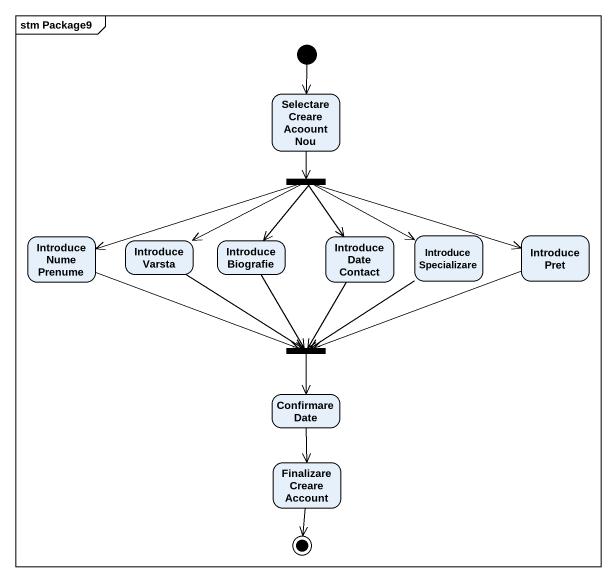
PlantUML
@startuml
mainframe stm Package9
hide empty description
state "Selectare Creare Acoount Nou" as Selectare_Creare_Acoount_Nou
state fork1 <<fork>>
state "Introduce Nume Prenume" as Introduce_Nume_Prenume
state "Introduce Date Contact" as Introduce_Date_Contact
state "Introduce Specializare" as Introduce_Specializare
state "Introduce Pret" as Introduce_Pret
state "Introduce Varsta" as Introduce_Varsta
state "Introduce Biografie" as Introduce_Biografie
state fork2 <<join>>
state "Confirmare Date" as Confirmare_Date
state "Finalizare Creare Account" as Finalizare_Creare_Account
[*] --> Selectare_Creare_Acoount_Nou
Selectare_Creare_Acoount_Nou --> fork1
fork1 -left-> Introduce_Nume_Prenume
fork1 --> Introduce_Date_Contact
fork1 -right-> Introduce_Specializare
fork1 -right-> Introduce_Pret
fork1 -left-> Introduce_Varsta
fork1 --> Introduce_Biografie
Introduce_Nume_Prenume -right-> fork2
Introduce_Date_Contact --> fork2
Introduce_Specializare --> fork2
Introduce_Pret -left-> fork2
Introduce_Varsta --> fork2
Introduce_Biografie --> fork2
fork2 --> Confirmare_Date
Confirmare_Date --> Finalizare_Creare_Account
Finalizare_Creare_Account --> [*]
@enduml
